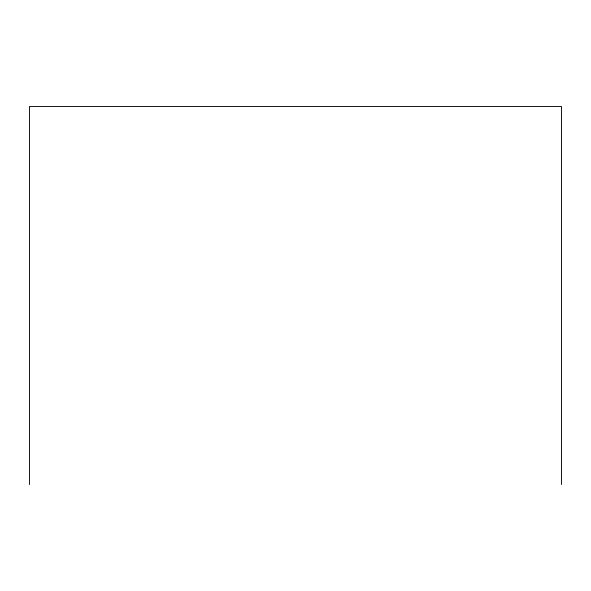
<?xml version="1.0" encoding="UTF-8"?>
<svg xmlns="http://www.w3.org/2000/svg" width="591" height="591" viewBox="0 0 591 591"><rect width="100%" height="100%" fill="white"/><g stroke="black" fill="none" stroke-linecap="round" stroke-linejoin="round"><path stroke-width="0.89" d="M561.45 484.554L561.45 106.446L29.55 106.446L29.55 484.554"/></g></svg>
